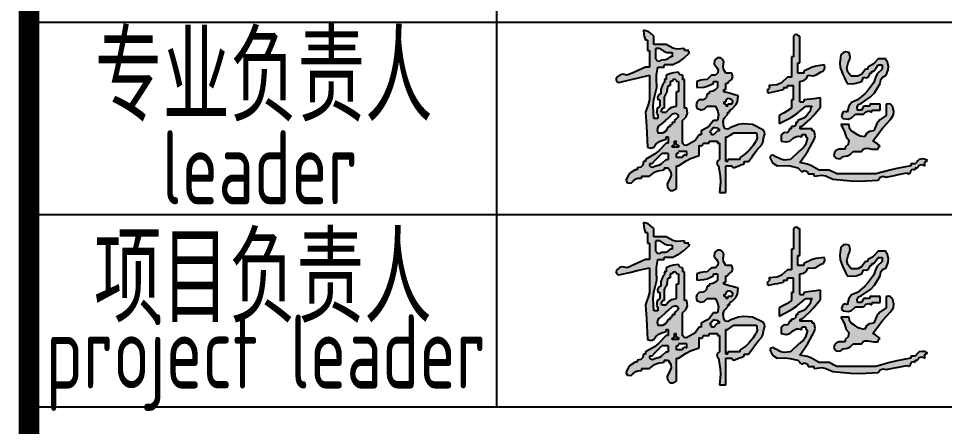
# Model space of a CAD drawing. Extents: x 4414382 to 4540065, y -615151 to -235742.
# Drawn here: x 4513027 to 4516154, y -609664 to -608285 of the extents above; entities that cross this region are included whole.
import ezdxf
from ezdxf.enums import TextEntityAlignment as Align

# ---------------------------------------------------------------- set-up
doc = ezdxf.new("R2010")
doc.units = 0
doc.header["$LTSCALE"] = 1000
doc.header["$MEASUREMENT"] = 0
doc.layers.get('0').update_dxf_attribs({"linetype": 'CONTINUOUS'})
doc.styles.add('AHD', font='sceie.shx', dxfattribs={"width": 0.7, "bigfont": 'sceic.shx'})

# ---------------------------------------------------------------- blocks, each defined once
blk = doc.blocks.new('韩超')
h = blk.add_hatch(color=256)
h.dxf.hatch_style = 1
h.paths.add_polyline_path([(0.787849, 0.514197), (0.777955, 0.527898), (0.77346, 0.562754), (0.78123, 0.586063), (0.805739, 0.61125), (0.805739, 0.625142), (0.819631, 0.625142), (0.818004, 0.635027), (0.823773, 0.643681), (0.833523, 0.64598), (0.860867, 0.674873), (0.870953, 0.696725), (0.875199, 0.736279), (0.836353, 0.74757), (0.816903, 0.753127), (0.777955, 0.764063), (0.777955, 0.777955), (0.791847, 0.777955), (0.791847, 0.819631), (0.801775, 0.820971), (0.80763, 0.824875), (0.812685, 0.833523), (0.832189, 0.847055), (0.839321, 0.866071), (0.833523, 0.889091), (0.791847, 0.889091), (0.776856, 0.916298), (0.7735, 0.934755), (0.777955, 0.965498), (0.770329, 0.984025), (0.756314, 0.993368), (0.736279, 0.993282), (0.716867, 0.977277), (0.713907, 0.950644), (0.729333, 0.930768), (0.740061, 0.911103), (0.737625, 0.891618), (0.722387, 0.875199), (0.694603, 0.875199), (0.683489, 0.864086), (0.677932, 0.858529), (0.666819, 0.847415), (0.638572, 0.845181), (0.624291, 0.842325), (0.597358, 0.833523), (0.597358, 0.791847), (0.643081, 0.794876), (0.666726, 0.800787), (0.708495, 0.819631), (0.708495, 0.833523), (0.736279, 0.833523), (0.736279, 0.791847), (0.718733, 0.774249), (0.705317, 0.767541), (0.680711, 0.764063), (0.680711, 0.750171), (0.666819, 0.750171), (0.658732, 0.72359), (0.639033, 0.708815), (0.61125, 0.708495), (0.596777, 0.690733), (0.592946, 0.675409), (0.597358, 0.652926), (0.623512, 0.642026), (0.64687, 0.646697), (0.666819, 0.666819), (0.722387, 0.666819), (0.738834, 0.631134), (0.742077, 0.608437), (0.736279, 0.569574), (0.708495, 0.569574), (0.682162, 0.535076), (0.663824, 0.519794), (0.625142, 0.500114), (0.625142, 0.47233), (0.61125, 0.47233), (0.589715, 0.441777), (0.574435, 0.428025), (0.54179, 0.409816), (0.527664, 0.400538), (0.510468, 0.403404), (0.500114, 0.416762), (0.500114, 0.569574), (0.524623, 0.594762), (0.532393, 0.618071), (0.527898, 0.652926), (0.514006, 0.652926), (0.514006, 0.847415), (0.500114, 0.847415), (0.500114, 0.875199), (0.486416, 0.877514), (0.478388, 0.883536), (0.47233, 0.896037), (0.438162, 0.892345), (0.420863, 0.888021), (0.388977, 0.875199), (0.388977, 0.847415), (0.375085, 0.847415), (0.379444, 0.836821), (0.376971, 0.826928), (0.368139, 0.819631), (0.356965, 0.793593), (0.353947, 0.778504), (0.354247, 0.750171), (0.337644, 0.741703), (0.330222, 0.726858), (0.333409, 0.708495), (0.347301, 0.708495), (0.347301, 0.666819), (0.332737, 0.655189), (0.327028, 0.643772), (0.326463, 0.625142), (0.32344, 0.619715), (0.327253, 0.612088), (0.333409, 0.61125), (0.333409, 0.583466), (0.305625, 0.583466), (0.302565, 0.667178), (0.306887, 0.710398), (0.326463, 0.791847), (0.3234, 0.8474), (0.32482, 0.875797), (0.333409, 0.930768), (0.375085, 0.930768), (0.375085, 0.94466), (0.430654, 0.94466), (0.482374, 0.970498), (0.50707, 0.987931), (0.548736, 1.028012), (0.542559, 1.028676), (0.538615, 1.036564), (0.54179, 1.041904), (0.514006, 1.041904), (0.514006, 1.055796), (0.462884, 1.052445), (0.433869, 1.058893), (0.388977, 1.08358), (0.305625, 1.08358), (0.305625, 1.139148), (0.281985, 1.161307), (0.266841, 1.170393), (0.236165, 1.180825), (0.238399, 1.152578), (0.241255, 1.138297), (0.250057, 1.111364), (0.263949, 1.111364), (0.263949, 1.041904), (0.277841, 1.041904), (0.277841, 0.930768), (0.250057, 0.930768), (0.200194, 0.90821), (0.175186, 0.897095), (0.125028, 0.875199), (0.097454, 0.881715), (0.078516, 0.877928), (0.055568, 0.861307), (0.050109, 0.847376), (0.0559, 0.8329), (0.06946, 0.826577), (0.152955, 0.845407), (0.194635, 0.855133), (0.277841, 0.875199), (0.277841, 0.708495), (0.266727, 0.675154), (0.261171, 0.658483), (0.250057, 0.625142), (0.255939, 0.530696), (0.258718, 0.483462), (0.263949, 0.388977), (0.286969, 0.38318), (0.305985, 0.390311), (0.319517, 0.409816), (0.344599, 0.428141), (0.359268, 0.435475), (0.388977, 0.444546), (0.388977, 0.458438), (0.40287, 0.458438), (0.40287, 0.416762), (0.388977, 0.416762), (0.340729, 0.364454), (0.31168, 0.341215), (0.250057, 0.305625), (0.250057, 0.291733), (0.236165, 0.291733), (0.231424, 0.268639), (0.217583, 0.254798), (0.194489, 0.250057), (0.194489, 0.236165), (0.180597, 0.236165), (0.148793, 0.216524), (0.134276, 0.200394), (0.118082, 0.166705), (0.127514, 0.14947), (0.152825, 0.145854), (0.166705, 0.159759), (0.185336, 0.17447), (0.198563, 0.17943), (0.222273, 0.180597), (0.222273, 0.194489), (0.277841, 0.194489), (0.311245, 0.220472), (0.333233, 0.229896), (0.375085, 0.236165), (0.375085, 0.250057), (0.40287, 0.250057), (0.420685, 0.221738), (0.422698, 0.197582), (0.409816, 0.166705), (0.396068, 0.142401), (0.398473, 0.118345), (0.416762, 0.097244), (0.43433, 0.097627), (0.444154, 0.100901), (0.458438, 0.111136), (0.458438, 0.263949), (0.47233, 0.263949), (0.524193, 0.298154), (0.552768, 0.312442), (0.61125, 0.333409), (0.61125, 0.40287), (0.621931, 0.39652), (0.637706, 0.404407), (0.639034, 0.416762), (0.680711, 0.416762), (0.680711, 0.430654), (0.736279, 0.430654), (0.736279, 0.416762), (0.750171, 0.416762), (0.750171, 0.305625), (0.735269, 0.297653), (0.731714, 0.276323), (0.743225, 0.263949), (0.754517, 0.192544), (0.755945, 0.155413), (0.750171, 0.083352), (0.791847, 0.083352), (0.791847, 0.263949), (0.833523, 0.263949), (0.837499, 0.253205), (0.852744, 0.249394), (0.861307, 0.257003), (0.883535, 0.265338), (0.894648, 0.269506), (0.916876, 0.277841), (0.916876, 0.291733), (0.94466, 0.291733), (0.969894, 0.324902), (0.982398, 0.341574), (1.007174, 0.375085), (1.032146, 0.402761), (1.041693, 0.421855), (1.04885, 0.458438), (1.055218, 0.477023), (1.053221, 0.491001), (1.041904, 0.50706), (0.972444, 0.54179), (0.910919, 0.546316), (0.877697, 0.541786), (0.819631, 0.520952), (0.805828, 0.5112)])
h.paths.add_polyline_path([(0.791847, 0.458438), (0.805739, 0.458438), (0.82241, 0.469551), (0.847415, 0.486222), (1.000228, 0.486222), (1.003038, 0.45197), (0.997988, 0.431769), (0.97939, 0.40287), (0.948039, 0.36501), (0.929334, 0.347744), (0.889091, 0.319517), (0.889091, 0.305625), (0.805739, 0.305625), (0.805739, 0.291733), (0.791847, 0.291733)], flags=16)
h.paths.add_polyline_path([(0.750171, 0.500114), (0.736279, 0.500114), (0.725165, 0.489), (0.719608, 0.483443), (0.708495, 0.47233), (0.694603, 0.47233), (0.694603, 0.486222), (0.688447, 0.48706), (0.684633, 0.494686), (0.687657, 0.500114), (0.701182, 0.516386), (0.715167, 0.52238), (0.736279, 0.520952), (0.736943, 0.514775), (0.744831, 0.510831), (0.750171, 0.514006)], flags=16)
h.paths.add_polyline_path([(0.791847, 0.666819), (0.793521, 0.674497), (0.785633, 0.682384), (0.777955, 0.680711), (0.777955, 0.694603), (0.791847, 0.694603), (0.792194, 0.70849), (0.806202, 0.718996), (0.819631, 0.715441), (0.833192, 0.709118), (0.838982, 0.694641), (0.833523, 0.680711), (0.805739, 0.680711), (0.805739, 0.666819)], flags=16)
h.paths.add_polyline_path([(0.527898, 0.361193), (0.527898, 0.333409), (0.517217, 0.339759), (0.501443, 0.331871), (0.500114, 0.319517), (0.458438, 0.319517), (0.458438, 0.347301), (0.466116, 0.345628), (0.474003, 0.353515), (0.47233, 0.361193)], flags=16)
h.paths.add_polyline_path([(0.47233, 0.40287), (0.47233, 0.388977), (0.430654, 0.388977), (0.42898, 0.396656), (0.436867, 0.404543), (0.444546, 0.40287), (0.444546, 0.430654), (0.458438, 0.430654), (0.452088, 0.419973), (0.459976, 0.404198)], flags=16)
h.paths.add_polyline_path([(0.47233, 0.604304), (0.464836, 0.588169), (0.458643, 0.580427), (0.444546, 0.569574), (0.444546, 0.555682), (0.430654, 0.555682), (0.432327, 0.548004), (0.42444, 0.540117), (0.416762, 0.54179), (0.416762, 0.527898), (0.40287, 0.527898), (0.39467, 0.507807), (0.386422, 0.49791), (0.368139, 0.486222), (0.333409, 0.486222), (0.327612, 0.509242), (0.334743, 0.528258), (0.354247, 0.54179), (0.384775, 0.569612), (0.400056, 0.583504), (0.430654, 0.61125), (0.446814, 0.616197), (0.458647, 0.614224)], flags=16)
h.paths.add_polyline_path([(0.458438, 0.666819), (0.426908, 0.659351), (0.410404, 0.649448), (0.388977, 0.625142), (0.361193, 0.625142), (0.354844, 0.635823), (0.362731, 0.651598), (0.375085, 0.652926), (0.375085, 0.722387), (0.390598, 0.753922), (0.396359, 0.771203), (0.40287, 0.805739), (0.416762, 0.805739), (0.416762, 0.833523), (0.430654, 0.833523), (0.434629, 0.844267), (0.449874, 0.848078), (0.458438, 0.840469), (0.459102, 0.834292), (0.466989, 0.830348), (0.47233, 0.833523), (0.47233, 0.764063), (0.458438, 0.764063)], flags=16)
h.paths.add_polyline_path([(0.40287, 0.347301), (0.40287, 0.305625), (0.388977, 0.305625), (0.360889, 0.27915), (0.342496, 0.268422), (0.305625, 0.257003), (0.294367, 0.254885), (0.286778, 0.256782), (0.277841, 0.263949), (0.277841, 0.277841), (0.291733, 0.277841), (0.319459, 0.305683), (0.333352, 0.319575), (0.361193, 0.347301)], flags=16)
h.paths.add_polyline_path([(0.430654, 1.000228), (0.416762, 1.000228), (0.39813, 0.985517), (0.384903, 0.980557), (0.361193, 0.97939), (0.347067, 0.970112), (0.329871, 0.972978), (0.319517, 0.986336), (0.319517, 1.055796), (0.347301, 1.055796), (0.376072, 1.035613), (0.395527, 1.029128), (0.430654, 1.028012)], flags=16)
h = blk.add_hatch(color=256)
h.dxf.hatch_style = 1
h.paths.add_polyline_path([(1.542018, 0.208381), (1.519791, 0.219494), (1.508677, 0.225051), (1.48645, 0.236165), (1.416989, 0.236165), (1.371255, 0.264232), (1.344642, 0.274582), (1.291961, 0.284787), (1.328443, 0.335457), (1.345237, 0.362046), (1.375313, 0.416762), (1.391241, 0.446575), (1.394603, 0.466747), (1.389205, 0.500114), (1.375313, 0.500114), (1.375313, 0.514006), (1.291961, 0.514006), (1.291961, 0.527898), (1.305853, 0.527898), (1.359796, 0.576664), (1.385101, 0.603375), (1.430881, 0.659873), (1.430881, 0.722387), (1.386427, 0.71683), (1.3642, 0.714052), (1.319745, 0.708495), (1.319745, 0.694603), (1.291961, 0.694603), (1.291961, 0.833523), (1.31926, 0.838693), (1.334923, 0.85044), (1.347529, 0.875199), (1.381781, 0.872389), (1.401982, 0.877439), (1.430881, 0.896037), (1.450883, 0.906123), (1.460131, 0.922307), (1.458666, 0.94466), (1.401114, 0.937345), (1.371819, 0.928557), (1.319745, 0.902983), (1.319745, 0.889091), (1.278069, 0.889091), (1.278069, 0.958552), (1.291961, 0.958552), (1.291961, 1.139148), (1.285806, 1.138304), (1.281086, 1.140664), (1.278069, 1.146094), (1.267308, 1.150023), (1.257931, 1.147679), (1.250285, 1.139148), (1.250285, 1.000228), (1.236393, 1.000228), (1.236393, 0.861307), (1.208609, 0.861307), (1.168183, 0.824416), (1.138053, 0.811024), (1.08358, 0.805739), (1.087939, 0.795145), (1.085465, 0.785252), (1.076634, 0.777955), (1.071121, 0.771113), (1.075065, 0.759282), (1.08358, 0.757117), (1.122533, 0.76519), (1.141984, 0.769358), (1.180825, 0.777955), (1.180825, 0.791847), (1.208609, 0.791847), (1.208609, 0.805739), (1.250285, 0.805739), (1.250285, 0.708495), (1.236393, 0.708495), (1.236393, 0.652926), (1.203973, 0.631977), (1.187234, 0.622213), (1.15304, 0.604304), (1.15304, 0.548736), (1.229739, 0.588318), (1.266619, 0.612432), (1.333637, 0.666819), (1.375313, 0.666819), (1.366995, 0.654381), (1.363975, 0.646831), (1.361421, 0.632088), (1.335054, 0.599814), (1.316435, 0.58585), (1.278069, 0.569574), (1.278069, 0.555682), (1.264177, 0.555682), (1.26415, 0.539965), (1.25211, 0.527924), (1.236393, 0.527898), (1.236393, 0.514006), (1.222501, 0.514006), (1.219217, 0.502022), (1.216226, 0.496039), (1.208609, 0.486222), (1.191149, 0.488205), (1.17971, 0.484393), (1.166932, 0.47233), (1.166932, 0.430654), (1.200708, 0.424307), (1.223469, 0.429997), (1.250285, 0.451492), (1.27048, 0.461183), (1.283894, 0.46286), (1.305853, 0.458438), (1.305853, 0.47233), (1.333637, 0.47233), (1.333637, 0.458438), (1.339793, 0.4576), (1.343606, 0.449973), (1.340583, 0.444546), (1.32937, 0.406076), (1.316213, 0.38634), (1.285015, 0.361193), (1.229447, 0.305625), (1.187056, 0.302553), (1.163204, 0.307323), (1.125256, 0.326463), (1.114566, 0.33576), (1.096818, 0.332211), (1.090526, 0.319517), (1.102438, 0.292491), (1.113943, 0.279343), (1.139148, 0.263949), (1.194983, 0.265062), (1.223561, 0.262204), (1.278069, 0.250057), (1.289183, 0.238943), (1.294739, 0.233386), (1.305853, 0.222273), (1.320568, 0.231877), (1.341519, 0.224893), (1.347529, 0.208381), (1.389205, 0.208381), (1.389205, 0.194489), (1.439628, 0.1998), (1.468259, 0.195028), (1.514234, 0.173651), (1.635959, 0.161998), (1.69773, 0.160594), (1.819859, 0.166705), (1.833779, 0.185933), (1.852296, 0.192877), (1.875427, 0.187543), (1.930995, 0.198656), (1.958779, 0.204213), (2.014348, 0.215327), (2.025534, 0.209917), (2.039748, 0.217024), (2.042132, 0.229219), (2.049428, 0.23805), (2.059322, 0.240524), (2.069916, 0.236165), (2.069916, 0.250057), (2.083808, 0.250057), (2.098401, 0.26772), (2.118188, 0.272666), (2.139376, 0.263949), (2.133917, 0.27788), (2.139708, 0.292356), (2.153268, 0.298679), (2.133073, 0.308371), (2.119659, 0.310047), (2.0977, 0.305625), (2.086586, 0.294512), (2.08103, 0.288955), (2.069916, 0.277841), (2.042132, 0.277841), (2.042132, 0.263949), (1.946785, 0.245868), (1.899372, 0.234712), (1.805967, 0.208381)])
h = blk.add_hatch(color=256)
h.dxf.hatch_style = 1
h.paths.add_polyline_path([(1.611478, 0.625142), (1.597547, 0.630601), (1.583071, 0.624811), (1.576748, 0.61125), (1.572819, 0.60049), (1.575163, 0.591112), (1.583694, 0.583466), (1.61855, 0.578971), (1.641859, 0.586741), (1.667046, 0.61125), (1.680938, 0.61125), (1.722615, 0.61125), (1.737208, 0.628913), (1.756995, 0.63386), (1.778183, 0.625142), (1.778183, 0.639034), (1.833751, 0.639034), (1.833751, 0.655705), (1.833751, 0.66404), (1.833751, 0.680711), (1.805967, 0.680711), (1.792075, 0.680711), (1.764291, 0.680711), (1.764291, 0.666819), (1.722615, 0.666819), (1.717058, 0.655705), (1.714279, 0.650148), (1.708723, 0.639034), (1.69483, 0.639034), (1.680938, 0.639034), (1.678868, 0.661339), (1.688455, 0.678116), (1.708723, 0.687657), (1.768692, 0.728785), (1.795922, 0.757527), (1.833751, 0.819631), (1.839429, 0.846829), (1.850907, 0.862133), (1.875427, 0.875199), (1.888443, 0.91196), (1.890032, 0.934206), (1.882373, 0.972444), (1.876196, 0.973108), (1.872252, 0.980995), (1.875427, 0.986336), (1.861535, 0.986336), (1.819859, 0.986336), (1.796859, 0.959188), (1.781933, 0.947248), (1.750399, 0.930768), (1.750399, 0.916876), (1.736507, 0.916876), (1.71031, 0.882162), (1.682751, 0.868382), (1.639262, 0.868253), (1.61591, 0.897042), (1.610049, 0.922442), (1.618424, 0.958552), (1.629264, 0.984285), (1.6309, 1.000642), (1.62537, 1.028012), (1.602888, 1.032424), (1.587563, 1.028593), (1.569802, 1.01412), (1.562035, 0.958817), (1.56513, 0.927869), (1.583694, 0.875199), (1.595758, 0.853473), (1.601336, 0.842318), (1.611478, 0.819631), (1.650742, 0.818134), (1.671448, 0.821092), (1.708723, 0.833523), (1.714279, 0.844637), (1.717058, 0.850194), (1.722615, 0.861307), (1.740978, 0.85812), (1.755823, 0.865542), (1.764291, 0.882145), (1.764955, 0.888322), (1.772842, 0.892266), (1.778183, 0.889091), (1.778183, 0.902983), (1.792075, 0.902983), (1.803189, 0.919654), (1.808745, 0.927989), (1.819859, 0.94466), (1.847643, 0.94466), (1.847643, 0.916876), (1.817381, 0.887163), (1.804962, 0.866982), (1.792075, 0.826577), (1.753545, 0.774398), (1.730689, 0.750113), (1.680938, 0.708495), (1.641359, 0.690689), (1.621854, 0.667284)])
h = blk.add_hatch(color=256)
h.dxf.hatch_style = 1
h.paths.add_polyline_path([(1.831635, 0.573795), (1.812227, 0.549535), (1.792075, 0.500114), (1.762292, 0.496094), (1.744726, 0.484384), (1.729561, 0.458438), (1.700075, 0.463546), (1.684975, 0.469586), (1.6601, 0.486222), (1.637668, 0.49978), (1.627728, 0.515685), (1.62537, 0.54179), (1.603143, 0.54179), (1.592029, 0.54179), (1.569802, 0.54179), (1.586675, 0.509854), (1.593737, 0.492906), (1.604532, 0.458438), (1.621804, 0.436498), (1.61886, 0.407063), (1.597586, 0.388977), (1.597586, 0.375085), (1.55591, 0.375085), (1.536306, 0.36578), (1.526798, 0.35437), (1.52118, 0.333409), (1.537185, 0.313997), (1.563818, 0.311038), (1.583694, 0.326463), (1.614401, 0.331156), (1.630976, 0.339443), (1.653154, 0.361193), (1.667046, 0.361193), (1.708723, 0.361193), (1.720352, 0.375758), (1.731769, 0.381467), (1.750399, 0.382031), (1.77782, 0.376762), (1.791938, 0.37535), (1.819859, 0.375085), (1.821199, 0.385013), (1.825102, 0.390868), (1.833751, 0.395924), (1.815429, 0.411271), (1.805589, 0.418299), (1.785129, 0.430654), (1.829593, 0.491137), (1.853312, 0.520437), (1.903211, 0.57652), (1.923495, 0.606919), (1.927312, 0.631729), (1.917103, 0.666819), (1.904326, 0.678881), (1.892887, 0.682694), (1.875427, 0.680711), (1.875427, 0.650148), (1.875427, 0.634867), (1.875427, 0.604304)])
for p, q in [((0.266841, 1.170393), (0.236165, 1.180825)), ((0.236165, 1.180825), (0.238399, 1.152578)), ((0.238399, 1.152578), (0.241255, 1.138297)), ((0.241255, 1.138297), (0.250057, 1.111364)), ((0.281985, 1.161307), (0.266841, 1.170393)), ((0.305625, 1.139148), (0.281985, 1.161307)), ((0.305625, 1.08358), (0.305625, 1.139148)), ((1.257931, 1.147679), (1.250285, 1.139148)), ((1.250285, 1.139148), (1.250285, 1.000228)), ((1.267308, 1.150023), (1.257931, 1.147679)), ((1.278069, 1.146094), (1.267308, 1.150023)), ((1.281086, 1.140664), (1.278069, 1.146094)), ((1.285806, 1.138304), (1.281086, 1.140664)), ((1.291961, 1.139148), (1.285806, 1.138304)), ((1.291961, 0.958552), (1.291961, 1.139148)), ((0.263949, 1.111364), (0.250057, 1.111364)), ((0.263949, 1.111364), (0.263949, 1.041904)), ((0.388977, 1.08358), (0.305625, 1.08358)), ((0.433869, 1.058893), (0.388977, 1.08358)), ((0.263949, 1.041904), (0.277841, 1.041904)), ((0.277841, 1.041904), (0.277841, 0.930768)), ((0.319517, 0.986336), (0.319517, 1.055796)), ((0.347301, 1.055796), (0.319517, 1.055796)), ((0.347301, 1.055796), (0.376072, 1.035613)), ((0.376072, 1.035613), (0.395527, 1.029128)), ((0.395527, 1.029128), (0.430654, 1.028012)), ((0.430654, 1.028012), (0.430654, 1.000228)), ((0.462884, 1.052445), (0.433869, 1.058893)), ((0.514006, 1.055796), (0.462884, 1.052445)), ((0.50707, 0.987931), (0.548736, 1.028012)), ((0.514006, 1.041904), (0.514006, 1.055796)), ((0.54179, 1.041904), (0.514006, 1.041904)), ((0.538615, 1.036564), (0.54179, 1.041904)), ((0.542559, 1.028676), (0.538615, 1.036564)), ((0.548736, 1.028012), (0.542559, 1.028676)), ((1.569802, 1.01412), (1.562035, 0.958817)), ((1.587563, 1.028593), (1.569802, 1.01412)), ((1.602888, 1.032424), (1.587563, 1.028593)), ((1.62537, 1.028012), (1.602888, 1.032424)), ((1.6309, 1.000642), (1.62537, 1.028012)), ((1.629264, 0.984285), (1.6309, 1.000642)), ((0.319517, 0.986336), (0.329871, 0.972978)), ((0.329871, 0.972978), (0.347067, 0.970112)), ((0.347067, 0.970112), (0.361193, 0.97939)), ((0.361193, 0.97939), (0.384903, 0.980557)), ((0.375085, 0.930768), (0.375085, 0.94466)), ((0.430654, 0.94466), (0.375085, 0.94466)), ((0.384903, 0.980557), (0.39813, 0.985517)), ((0.416762, 1.000228), (0.39813, 0.985517)), ((0.430654, 1.000228), (0.416762, 1.000228)), ((0.430654, 0.94466), (0.482374, 0.970498)), ((0.482374, 0.970498), (0.50707, 0.987931)), ((0.716867, 0.977277), (0.713907, 0.950644)), ((0.713907, 0.950644), (0.729333, 0.930768)), ((0.736279, 0.993282), (0.716867, 0.977277)), ((0.756314, 0.993368), (0.736279, 0.993282)), ((0.770329, 0.984025), (0.756314, 0.993368)), ((0.777955, 0.965498), (0.770329, 0.984025)), ((0.7735, 0.934755), (0.777955, 0.965498)), ((1.236393, 1.000228), (1.236393, 0.861307)), ((1.250285, 1.000228), (1.236393, 1.000228)), ((1.278069, 0.958552), (1.291961, 0.958552)), ((1.278069, 0.889091), (1.278069, 0.958552)), ((1.458666, 0.94466), (1.401114, 0.937345)), ((1.460131, 0.922307), (1.458666, 0.94466)), ((1.562035, 0.958817), (1.56513, 0.927869)), ((1.610049, 0.922442), (1.618424, 0.958552)), ((1.618424, 0.958552), (1.629264, 0.984285)), ((1.781933, 0.947248), (1.750399, 0.930768)), ((1.796859, 0.959188), (1.781933, 0.947248)), ((1.819859, 0.986336), (1.796859, 0.959188)), ((1.808745, 0.927989), (1.819859, 0.94466)), ((1.861535, 0.986336), (1.819859, 0.986336)), ((1.819859, 0.94466), (1.847643, 0.94466)), ((1.847643, 0.94466), (1.847643, 0.916876)), ((1.875427, 0.986336), (1.861535, 0.986336)), ((1.872252, 0.980995), (1.875427, 0.986336)), ((1.876196, 0.973108), (1.872252, 0.980995)), ((1.882373, 0.972444), (1.876196, 0.973108)), ((1.890032, 0.934206), (1.882373, 0.972444)), ((0.078516, 0.877928), (0.055568, 0.861307)), ((0.097454, 0.881715), (0.078516, 0.877928)), ((0.125028, 0.875199), (0.097454, 0.881715)), ((0.175186, 0.897095), (0.125028, 0.875199)), ((0.200194, 0.90821), (0.175186, 0.897095)), ((0.250057, 0.930768), (0.200194, 0.90821)), ((0.277841, 0.930768), (0.250057, 0.930768)), ((0.3234, 0.8474), (0.32482, 0.875797)), ((0.32482, 0.875797), (0.333409, 0.930768)), ((0.333409, 0.930768), (0.375085, 0.930768)), ((0.420863, 0.888021), (0.388977, 0.875199)), ((0.438162, 0.892345), (0.420863, 0.888021)), ((0.47233, 0.896037), (0.438162, 0.892345)), ((0.478388, 0.883536), (0.47233, 0.896037)), ((0.486416, 0.877514), (0.478388, 0.883536)), ((0.500114, 0.875199), (0.486416, 0.877514)), ((0.737625, 0.891618), (0.722387, 0.875199)), ((0.729333, 0.930768), (0.740061, 0.911103)), ((0.740061, 0.911103), (0.737625, 0.891618)), ((0.776856, 0.916298), (0.7735, 0.934755)), ((0.791847, 0.889091), (0.776856, 0.916298)), ((0.833523, 0.889091), (0.791847, 0.889091)), ((0.839321, 0.866071), (0.833523, 0.889091)), ((1.319745, 0.889091), (1.278069, 0.889091)), ((1.371819, 0.928557), (1.319745, 0.902983)), ((1.319745, 0.902983), (1.319745, 0.889091)), ((1.401114, 0.937345), (1.371819, 0.928557)), ((1.381781, 0.872389), (1.401982, 0.877439)), ((1.401982, 0.877439), (1.430881, 0.896037)), ((1.430881, 0.896037), (1.450883, 0.906123)), ((1.450883, 0.906123), (1.460131, 0.922307)), ((1.56513, 0.927869), (1.583694, 0.875199)), ((1.61591, 0.897042), (1.610049, 0.922442)), ((1.639262, 0.868253), (1.61591, 0.897042)), ((1.71031, 0.882162), (1.682751, 0.868382)), ((1.736507, 0.916876), (1.71031, 0.882162)), ((1.750399, 0.916876), (1.736507, 0.916876)), ((1.750399, 0.930768), (1.750399, 0.916876)), ((1.755823, 0.865542), (1.764291, 0.882145)), ((1.764291, 0.882145), (1.764955, 0.888322)), ((1.764955, 0.888322), (1.772842, 0.892266)), ((1.772842, 0.892266), (1.778183, 0.889091)), ((1.778183, 0.902983), (1.792075, 0.902983)), ((1.778183, 0.889091), (1.778183, 0.902983)), ((1.792075, 0.902983), (1.803189, 0.919654)), ((1.803189, 0.919654), (1.808745, 0.927989)), ((1.817381, 0.887163), (1.804962, 0.866982)), ((1.847643, 0.916876), (1.817381, 0.887163)), ((1.875427, 0.875199), (1.888443, 0.91196)), ((1.888443, 0.91196), (1.890032, 0.934206)), ((0.055568, 0.861307), (0.050109, 0.847376)), ((0.050109, 0.847376), (0.0559, 0.8329)), ((0.0559, 0.8329), (0.06946, 0.826577)), ((0.06946, 0.826577), (0.152955, 0.845407)), ((0.152955, 0.845407), (0.194635, 0.855133)), ((0.194635, 0.855133), (0.277841, 0.875199)), ((0.277841, 0.875199), (0.277841, 0.708495)), ((0.326463, 0.791847), (0.3234, 0.8474)), ((0.368139, 0.819631), (0.356965, 0.793593)), ((0.376971, 0.826928), (0.368139, 0.819631)), ((0.388977, 0.847415), (0.375085, 0.847415)), ((0.375085, 0.847415), (0.379444, 0.836821)), ((0.379444, 0.836821), (0.376971, 0.826928)), ((0.388977, 0.875199), (0.388977, 0.847415)), ((0.416762, 0.833523), (0.416762, 0.805739)), ((0.430654, 0.833523), (0.416762, 0.833523)), ((0.434629, 0.844267), (0.430654, 0.833523)), ((0.449874, 0.848078), (0.434629, 0.844267)), ((0.458438, 0.840469), (0.449874, 0.848078)), ((0.458438, 0.840469), (0.459102, 0.834292)), ((0.466989, 0.830348), (0.459102, 0.834292)), ((0.47233, 0.833523), (0.466989, 0.830348)), ((0.47233, 0.833523), (0.47233, 0.764063)), ((0.500114, 0.875199), (0.500114, 0.847415)), ((0.514006, 0.847415), (0.500114, 0.847415)), ((0.514006, 0.652926), (0.514006, 0.847415)), ((0.624291, 0.842325), (0.597358, 0.833523)), ((0.597358, 0.833523), (0.597358, 0.791847)), ((0.638572, 0.845181), (0.624291, 0.842325)), ((0.666819, 0.847415), (0.638572, 0.845181)), ((0.666726, 0.800787), (0.708495, 0.819631)), ((0.677932, 0.858529), (0.666819, 0.847415)), ((0.683489, 0.864086), (0.677932, 0.858529)), ((0.694603, 0.875199), (0.683489, 0.864086)), ((0.722387, 0.875199), (0.694603, 0.875199)), ((0.708495, 0.833523), (0.736279, 0.833523)), ((0.708495, 0.819631), (0.708495, 0.833523)), ((0.736279, 0.833523), (0.736279, 0.791847)), ((0.791847, 0.819631), (0.801775, 0.820971)), ((0.791847, 0.777955), (0.791847, 0.819631)), ((0.801775, 0.820971), (0.80763, 0.824875)), ((0.80763, 0.824875), (0.812685, 0.833523)), ((0.812685, 0.833523), (0.832189, 0.847055)), ((0.832189, 0.847055), (0.839321, 0.866071)), ((1.168183, 0.824416), (1.138053, 0.811024)), ((1.208609, 0.861307), (1.168183, 0.824416)), ((1.236393, 0.861307), (1.208609, 0.861307)), ((1.291961, 0.833523), (1.31926, 0.838693)), ((1.291961, 0.694603), (1.291961, 0.833523)), ((1.31926, 0.838693), (1.334923, 0.85044)), ((1.334923, 0.85044), (1.347529, 0.875199)), ((1.347529, 0.875199), (1.381781, 0.872389)), ((1.583694, 0.875199), (1.595758, 0.853473)), ((1.595758, 0.853473), (1.601336, 0.842318)), ((1.601336, 0.842318), (1.611478, 0.819631)), ((1.611478, 0.819631), (1.650742, 0.818134)), ((1.682751, 0.868382), (1.639262, 0.868253)), ((1.650742, 0.818134), (1.671448, 0.821092)), ((1.671448, 0.821092), (1.708723, 0.833523)), ((1.708723, 0.833523), (1.714279, 0.844637)), ((1.714279, 0.844637), (1.717058, 0.850194)), ((1.717058, 0.850194), (1.722615, 0.861307)), ((1.722615, 0.861307), (1.740978, 0.85812)), ((1.740978, 0.85812), (1.755823, 0.865542)), ((1.792075, 0.826577), (1.753545, 0.774398)), ((1.804962, 0.866982), (1.792075, 0.826577)), ((1.795922, 0.757527), (1.833751, 0.819631)), ((1.833751, 0.819631), (1.839429, 0.846829)), ((1.839429, 0.846829), (1.850907, 0.862133)), ((1.850907, 0.862133), (1.875427, 0.875199)), ((0.306887, 0.710398), (0.326463, 0.791847)), ((0.356965, 0.793593), (0.353947, 0.778504)), ((0.353947, 0.778504), (0.354247, 0.750171)), ((0.375085, 0.722387), (0.390598, 0.753922)), ((0.396359, 0.771203), (0.390598, 0.753922)), ((0.396359, 0.771203), (0.40287, 0.805739)), ((0.40287, 0.805739), (0.416762, 0.805739)), ((0.47233, 0.764063), (0.458438, 0.764063)), ((0.458438, 0.666819), (0.458438, 0.764063)), ((0.597358, 0.791847), (0.643081, 0.794876)), ((0.643081, 0.794876), (0.666726, 0.800787)), ((0.705317, 0.767541), (0.680711, 0.764063)), ((0.680711, 0.764063), (0.680711, 0.750171)), ((0.718733, 0.774249), (0.705317, 0.767541)), ((0.736279, 0.791847), (0.718733, 0.774249)), ((0.777955, 0.777955), (0.791847, 0.777955)), ((0.777955, 0.764063), (0.777955, 0.777955)), ((0.816903, 0.753127), (0.777955, 0.764063)), ((0.836353, 0.74757), (0.816903, 0.753127)), ((1.076634, 0.777955), (1.071121, 0.771113)), ((1.071121, 0.771113), (1.075065, 0.759282)), ((1.075065, 0.759282), (1.08358, 0.757117)), ((1.085465, 0.785252), (1.076634, 0.777955)), ((1.138053, 0.811024), (1.08358, 0.805739)), ((1.08358, 0.805739), (1.087939, 0.795145)), ((1.08358, 0.757117), (1.122533, 0.76519)), ((1.087939, 0.795145), (1.085465, 0.785252)), ((1.122533, 0.76519), (1.141984, 0.769358)), ((1.141984, 0.769358), (1.180825, 0.777955)), ((1.180825, 0.791847), (1.208609, 0.791847)), ((1.180825, 0.791847), (1.180825, 0.777955)), ((1.208609, 0.791847), (1.208609, 0.805739)), ((1.208609, 0.805739), (1.250285, 0.805739)), ((1.250285, 0.708495), (1.250285, 0.805739)), ((1.753545, 0.774398), (1.730689, 0.750113)), ((1.768692, 0.728785), (1.795922, 0.757527)), ((0.277841, 0.708495), (0.266727, 0.675154)), ((0.302565, 0.667178), (0.306887, 0.710398)), ((0.337644, 0.741703), (0.330222, 0.726858)), ((0.330222, 0.726858), (0.333409, 0.708495)), ((0.347301, 0.708495), (0.333409, 0.708495)), ((0.354247, 0.750171), (0.337644, 0.741703)), ((0.347301, 0.708495), (0.347301, 0.666819)), ((0.375085, 0.722387), (0.375085, 0.652926)), ((0.596777, 0.690733), (0.592946, 0.675409)), ((0.61125, 0.708495), (0.596777, 0.690733)), ((0.639033, 0.708815), (0.61125, 0.708495)), ((0.658732, 0.72359), (0.639033, 0.708815)), ((0.666819, 0.750171), (0.658732, 0.72359)), ((0.680711, 0.750171), (0.666819, 0.750171)), ((0.777955, 0.694603), (0.777955, 0.680711)), ((0.777955, 0.694603), (0.791847, 0.694603)), ((0.792194, 0.70849), (0.791847, 0.694603)), ((0.806202, 0.718996), (0.792194, 0.70849)), ((0.819631, 0.715441), (0.806202, 0.718996)), ((0.833192, 0.709118), (0.819631, 0.715441)), ((0.833192, 0.709118), (0.838982, 0.694641)), ((0.833523, 0.680711), (0.838982, 0.694641)), ((0.875199, 0.736279), (0.836353, 0.74757)), ((0.860867, 0.674873), (0.870953, 0.696725)), ((0.870953, 0.696725), (0.875199, 0.736279)), ((1.236393, 0.708495), (1.236393, 0.652926)), ((1.250285, 0.708495), (1.236393, 0.708495)), ((1.291961, 0.694603), (1.319745, 0.694603)), ((1.3642, 0.714052), (1.319745, 0.708495)), ((1.319745, 0.708495), (1.319745, 0.694603)), ((1.386427, 0.71683), (1.3642, 0.714052)), ((1.430881, 0.722387), (1.386427, 0.71683)), ((1.430881, 0.659873), (1.430881, 0.722387)), ((1.641359, 0.690689), (1.621854, 0.667284)), ((1.680938, 0.708495), (1.641359, 0.690689)), ((1.730689, 0.750113), (1.680938, 0.708495)), ((1.708723, 0.687657), (1.768692, 0.728785)), ((0.261171, 0.658483), (0.250057, 0.625142)), ((0.266727, 0.675154), (0.261171, 0.658483)), ((0.305625, 0.583466), (0.302565, 0.667178)), ((0.327028, 0.643772), (0.326463, 0.625142)), ((0.332737, 0.655189), (0.327028, 0.643772)), ((0.347301, 0.666819), (0.332737, 0.655189)), ((0.362731, 0.651598), (0.354844, 0.635823)), ((0.361193, 0.625142), (0.354844, 0.635823)), ((0.375085, 0.652926), (0.362731, 0.651598)), ((0.410404, 0.649448), (0.388977, 0.625142)), ((0.410404, 0.649448), (0.426908, 0.659351)), ((0.426908, 0.659351), (0.458438, 0.666819)), ((0.527898, 0.652926), (0.514006, 0.652926)), ((0.532393, 0.618071), (0.527898, 0.652926)), ((0.592946, 0.675409), (0.597358, 0.652926)), ((0.597358, 0.652926), (0.623512, 0.642026)), ((0.623512, 0.642026), (0.64687, 0.646697)), ((0.64687, 0.646697), (0.666819, 0.666819)), ((0.666819, 0.666819), (0.722387, 0.666819)), ((0.722387, 0.666819), (0.738834, 0.631134)), ((0.738834, 0.631134), (0.742077, 0.608437)), ((0.785633, 0.682384), (0.777955, 0.680711)), ((0.785633, 0.682384), (0.793521, 0.674497)), ((0.793521, 0.674497), (0.791847, 0.666819)), ((0.805739, 0.666819), (0.791847, 0.666819)), ((0.833523, 0.680711), (0.805739, 0.680711)), ((0.805739, 0.666819), (0.805739, 0.680711)), ((0.818004, 0.635027), (0.823773, 0.643681)), ((0.819631, 0.625142), (0.818004, 0.635027)), ((0.823773, 0.643681), (0.833523, 0.64598)), ((0.833523, 0.64598), (0.860867, 0.674873)), ((1.203973, 0.631977), (1.187234, 0.622213)), ((1.236393, 0.652926), (1.203973, 0.631977)), ((1.266619, 0.612432), (1.333637, 0.666819)), ((1.333637, 0.666819), (1.375313, 0.666819)), ((1.361421, 0.632088), (1.335054, 0.599814)), ((1.363975, 0.646831), (1.361421, 0.632088)), ((1.366995, 0.654381), (1.363975, 0.646831)), ((1.375313, 0.666819), (1.366995, 0.654381)), ((1.385101, 0.603375), (1.430881, 0.659873)), ((1.597547, 0.630601), (1.583071, 0.624811)), ((1.611478, 0.625142), (1.597547, 0.630601)), ((1.621854, 0.667284), (1.611478, 0.625142)), ((1.678868, 0.661339), (1.688455, 0.678116)), ((1.680938, 0.639034), (1.678868, 0.661339)), ((1.69483, 0.639034), (1.680938, 0.639034)), ((1.688455, 0.678116), (1.708723, 0.687657)), ((1.708723, 0.639034), (1.69483, 0.639034)), ((1.714279, 0.650148), (1.708723, 0.639034)), ((1.717058, 0.655705), (1.714279, 0.650148)), ((1.722615, 0.666819), (1.717058, 0.655705)), ((1.764291, 0.666819), (1.722615, 0.666819)), ((1.722615, 0.61125), (1.737208, 0.628913)), ((1.737208, 0.628913), (1.756995, 0.63386)), ((1.756995, 0.63386), (1.778183, 0.625142)), ((1.792075, 0.680711), (1.764291, 0.680711)), ((1.764291, 0.680711), (1.764291, 0.666819)), ((1.778183, 0.625142), (1.778183, 0.639034)), ((1.778183, 0.639034), (1.833751, 0.639034)), ((1.805967, 0.680711), (1.792075, 0.680711)), ((1.833751, 0.680711), (1.805967, 0.680711)), ((1.833751, 0.66404), (1.833751, 0.680711)), ((1.833751, 0.655705), (1.833751, 0.66404)), ((1.833751, 0.639034), (1.833751, 0.655705)), ((1.892887, 0.682694), (1.875427, 0.680711)), ((1.875427, 0.680711), (1.875427, 0.650148)), ((1.875427, 0.650148), (1.875427, 0.634867)), ((1.875427, 0.634867), (1.875427, 0.604304)), ((1.904326, 0.678881), (1.892887, 0.682694)), ((1.917103, 0.666819), (1.904326, 0.678881)), ((1.927312, 0.631729), (1.917103, 0.666819)), ((1.923495, 0.606919), (1.927312, 0.631729)), ((0.250057, 0.625142), (0.255939, 0.530696)), ((0.333409, 0.583466), (0.305625, 0.583466)), ((0.326463, 0.625142), (0.32344, 0.619715)), ((0.32344, 0.619715), (0.327253, 0.612088)), ((0.327253, 0.612088), (0.333409, 0.61125)), ((0.333409, 0.61125), (0.333409, 0.583466)), ((0.384775, 0.569612), (0.354247, 0.54179)), ((0.361193, 0.625142), (0.388977, 0.625142)), ((0.384775, 0.569612), (0.400056, 0.583504)), ((0.430654, 0.61125), (0.400056, 0.583504)), ((0.446814, 0.616197), (0.430654, 0.61125)), ((0.444546, 0.569574), (0.458643, 0.580427)), ((0.444546, 0.569574), (0.444546, 0.555682)), ((0.458647, 0.614224), (0.446814, 0.616197)), ((0.458643, 0.580427), (0.464836, 0.588169)), ((0.458647, 0.614224), (0.47233, 0.604304)), ((0.47233, 0.604304), (0.464836, 0.588169)), ((0.500114, 0.569574), (0.524623, 0.594762)), ((0.500114, 0.416762), (0.500114, 0.569574)), ((0.524623, 0.594762), (0.532393, 0.618071)), ((0.708495, 0.569574), (0.682162, 0.535076)), ((0.736279, 0.569574), (0.708495, 0.569574)), ((0.742077, 0.608437), (0.736279, 0.569574)), ((0.77346, 0.562754), (0.78123, 0.586063)), ((0.777955, 0.527898), (0.77346, 0.562754)), ((0.78123, 0.586063), (0.805739, 0.61125)), ((0.805739, 0.61125), (0.805739, 0.625142)), ((0.805739, 0.625142), (0.819631, 0.625142)), ((1.187234, 0.622213), (1.15304, 0.604304)), ((1.15304, 0.604304), (1.15304, 0.548736)), ((1.15304, 0.548736), (1.229739, 0.588318)), ((1.229739, 0.588318), (1.266619, 0.612432)), ((1.316435, 0.58585), (1.278069, 0.569574)), ((1.278069, 0.555682), (1.278069, 0.569574)), ((1.305853, 0.527898), (1.359796, 0.576664)), ((1.335054, 0.599814), (1.316435, 0.58585)), ((1.359796, 0.576664), (1.385101, 0.603375)), ((1.576748, 0.61125), (1.572819, 0.60049)), ((1.572819, 0.60049), (1.575163, 0.591112)), ((1.575163, 0.591112), (1.583694, 0.583466)), ((1.583071, 0.624811), (1.576748, 0.61125)), ((1.583694, 0.583466), (1.61855, 0.578971)), ((1.61855, 0.578971), (1.641859, 0.586741)), ((1.641859, 0.586741), (1.667046, 0.61125)), ((1.667046, 0.61125), (1.680938, 0.61125)), ((1.680938, 0.61125), (1.722615, 0.61125)), ((1.831635, 0.573795), (1.812227, 0.549535)), ((1.875427, 0.604304), (1.831635, 0.573795)), ((1.853312, 0.520437), (1.903211, 0.57652)), ((1.903211, 0.57652), (1.923495, 0.606919)), ((0.255939, 0.530696), (0.258718, 0.483462)), ((0.334743, 0.528258), (0.327612, 0.509242)), ((0.327612, 0.509242), (0.333409, 0.486222)), ((0.334743, 0.528258), (0.354247, 0.54179)), ((0.39467, 0.507807), (0.386422, 0.49791)), ((0.40287, 0.527898), (0.39467, 0.507807)), ((0.40287, 0.527898), (0.416762, 0.527898)), ((0.416762, 0.54179), (0.416762, 0.527898)), ((0.416762, 0.54179), (0.42444, 0.540117)), ((0.432327, 0.548004), (0.42444, 0.540117)), ((0.432327, 0.548004), (0.430654, 0.555682)), ((0.444546, 0.555682), (0.430654, 0.555682)), ((0.663824, 0.519794), (0.625142, 0.500114)), ((0.682162, 0.535076), (0.663824, 0.519794)), ((0.687657, 0.500114), (0.701182, 0.516386)), ((0.715167, 0.52238), (0.701182, 0.516386)), ((0.715167, 0.52238), (0.736279, 0.520952)), ((0.736279, 0.520952), (0.736943, 0.514775)), ((0.744831, 0.510831), (0.736943, 0.514775)), ((0.744831, 0.510831), (0.750171, 0.514006)), ((0.750171, 0.500114), (0.750171, 0.514006)), ((0.787849, 0.514197), (0.777955, 0.527898)), ((0.805828, 0.5112), (0.787849, 0.514197)), ((0.819631, 0.520952), (0.805828, 0.5112)), ((0.877697, 0.541786), (0.819631, 0.520952)), ((0.910919, 0.546316), (0.877697, 0.541786)), ((0.972444, 0.54179), (0.910919, 0.546316)), ((1.041904, 0.50706), (0.972444, 0.54179)), ((1.053221, 0.491001), (1.041904, 0.50706)), ((1.219217, 0.502022), (1.216226, 0.496039)), ((1.222501, 0.514006), (1.219217, 0.502022)), ((1.236393, 0.514006), (1.222501, 0.514006)), ((1.25211, 0.527924), (1.236393, 0.527898)), ((1.236393, 0.514006), (1.236393, 0.527898)), ((1.26415, 0.539965), (1.25211, 0.527924)), ((1.264177, 0.555682), (1.26415, 0.539965)), ((1.278069, 0.555682), (1.264177, 0.555682)), ((1.291961, 0.527898), (1.291961, 0.514006)), ((1.291961, 0.527898), (1.305853, 0.527898)), ((1.375313, 0.514006), (1.291961, 0.514006)), ((1.375313, 0.500114), (1.375313, 0.514006)), ((1.592029, 0.54179), (1.569802, 0.54179)), ((1.569802, 0.54179), (1.586675, 0.509854)), ((1.586675, 0.509854), (1.593737, 0.492906)), ((1.603143, 0.54179), (1.592029, 0.54179)), ((1.62537, 0.54179), (1.603143, 0.54179)), ((1.627728, 0.515685), (1.62537, 0.54179)), ((1.637668, 0.49978), (1.627728, 0.515685)), ((1.812227, 0.549535), (1.792075, 0.500114)), ((1.829593, 0.491137), (1.853312, 0.520437)), ((0.258718, 0.483462), (0.263949, 0.388977)), ((0.333409, 0.486222), (0.368139, 0.486222)), ((0.359268, 0.435475), (0.388977, 0.444546)), ((0.386422, 0.49791), (0.368139, 0.486222)), ((0.388977, 0.458438), (0.40287, 0.458438)), ((0.388977, 0.444546), (0.388977, 0.458438)), ((0.40287, 0.458438), (0.40287, 0.416762)), ((0.589715, 0.441777), (0.574435, 0.428025)), ((0.61125, 0.47233), (0.589715, 0.441777)), ((0.625142, 0.47233), (0.61125, 0.47233)), ((0.625142, 0.500114), (0.625142, 0.47233)), ((0.687657, 0.500114), (0.684633, 0.494686)), ((0.688447, 0.48706), (0.684633, 0.494686)), ((0.694603, 0.486222), (0.688447, 0.48706)), ((0.694603, 0.47233), (0.694603, 0.486222)), ((0.708495, 0.47233), (0.694603, 0.47233)), ((0.719608, 0.483443), (0.708495, 0.47233)), ((0.725165, 0.489), (0.719608, 0.483443)), ((0.725165, 0.489), (0.736279, 0.500114)), ((0.750171, 0.500114), (0.736279, 0.500114)), ((0.791847, 0.458438), (0.805739, 0.458438)), ((0.791847, 0.291733), (0.791847, 0.458438)), ((0.805739, 0.458438), (0.82241, 0.469551)), ((0.82241, 0.469551), (0.847415, 0.486222)), ((0.847415, 0.486222), (1.000228, 0.486222)), ((1.003038, 0.45197), (0.997988, 0.431769)), ((1.000228, 0.486222), (1.003038, 0.45197)), ((1.041693, 0.421855), (1.04885, 0.458438)), ((1.04885, 0.458438), (1.055218, 0.477023)), ((1.055218, 0.477023), (1.053221, 0.491001)), ((1.17971, 0.484393), (1.166932, 0.47233)), ((1.166932, 0.47233), (1.166932, 0.430654)), ((1.191149, 0.488205), (1.17971, 0.484393)), ((1.208609, 0.486222), (1.191149, 0.488205)), ((1.216226, 0.496039), (1.208609, 0.486222)), ((1.223469, 0.429997), (1.250285, 0.451492)), ((1.250285, 0.451492), (1.27048, 0.461183)), ((1.27048, 0.461183), (1.283894, 0.46286)), ((1.283894, 0.46286), (1.305853, 0.458438)), ((1.333637, 0.47233), (1.305853, 0.47233)), ((1.305853, 0.458438), (1.305853, 0.47233)), ((1.340583, 0.444546), (1.32937, 0.406076)), ((1.333637, 0.47233), (1.333637, 0.458438)), ((1.333637, 0.458438), (1.339793, 0.4576)), ((1.339793, 0.4576), (1.343606, 0.449973)), ((1.343606, 0.449973), (1.340583, 0.444546)), ((1.389205, 0.500114), (1.375313, 0.500114)), ((1.375313, 0.416762), (1.391241, 0.446575)), ((1.394603, 0.466747), (1.389205, 0.500114)), ((1.391241, 0.446575), (1.394603, 0.466747)), ((1.593737, 0.492906), (1.604532, 0.458438)), ((1.604532, 0.458438), (1.621804, 0.436498)), ((1.6601, 0.486222), (1.637668, 0.49978)), ((1.684975, 0.469586), (1.6601, 0.486222)), ((1.700075, 0.463546), (1.684975, 0.469586)), ((1.729561, 0.458438), (1.700075, 0.463546)), ((1.744726, 0.484384), (1.729561, 0.458438)), ((1.762292, 0.496094), (1.744726, 0.484384)), ((1.792075, 0.500114), (1.762292, 0.496094)), ((1.785129, 0.430654), (1.829593, 0.491137)), ((0.263949, 0.388977), (0.286969, 0.38318)), ((0.286969, 0.38318), (0.305985, 0.390311)), ((0.305985, 0.390311), (0.319517, 0.409816)), ((0.319517, 0.409816), (0.344599, 0.428141)), ((0.388977, 0.416762), (0.340729, 0.364454)), ((0.344599, 0.428141), (0.359268, 0.435475)), ((0.40287, 0.416762), (0.388977, 0.416762)), ((0.42898, 0.396656), (0.436867, 0.404543)), ((0.430654, 0.388977), (0.42898, 0.396656)), ((0.47233, 0.388977), (0.430654, 0.388977)), ((0.436867, 0.404543), (0.444546, 0.40287)), ((0.444546, 0.430654), (0.458438, 0.430654)), ((0.444546, 0.40287), (0.444546, 0.430654)), ((0.452088, 0.419973), (0.458438, 0.430654)), ((0.452088, 0.419973), (0.459976, 0.404198)), ((0.459976, 0.404198), (0.47233, 0.40287)), ((0.47233, 0.40287), (0.47233, 0.388977)), ((0.510468, 0.403404), (0.500114, 0.416762)), ((0.527664, 0.400538), (0.510468, 0.403404)), ((0.54179, 0.409816), (0.527664, 0.400538)), ((0.574435, 0.428025), (0.54179, 0.409816)), ((0.61125, 0.333409), (0.61125, 0.40287)), ((0.61125, 0.40287), (0.621931, 0.39652)), ((0.621931, 0.39652), (0.637706, 0.404407)), ((0.637706, 0.404407), (0.639034, 0.416762)), ((0.639034, 0.416762), (0.680711, 0.416762)), ((0.680711, 0.430654), (0.736279, 0.430654)), ((0.680711, 0.416762), (0.680711, 0.430654)), ((0.736279, 0.430654), (0.736279, 0.416762)), ((0.736279, 0.416762), (0.750171, 0.416762)), ((0.750171, 0.416762), (0.750171, 0.305625)), ((0.97939, 0.40287), (0.948039, 0.36501)), ((0.97939, 0.40287), (0.997988, 0.431769)), ((1.007174, 0.375085), (1.032146, 0.402761)), ((1.032146, 0.402761), (1.041693, 0.421855)), ((1.166932, 0.430654), (1.200708, 0.424307)), ((1.200708, 0.424307), (1.223469, 0.429997)), ((1.316213, 0.38634), (1.285015, 0.361193)), ((1.32937, 0.406076), (1.316213, 0.38634)), ((1.345237, 0.362046), (1.375313, 0.416762)), ((1.61886, 0.407063), (1.597586, 0.388977)), ((1.597586, 0.388977), (1.597586, 0.375085)), ((1.621804, 0.436498), (1.61886, 0.407063)), ((1.708723, 0.361193), (1.720352, 0.375758)), ((1.720352, 0.375758), (1.731769, 0.381467)), ((1.731769, 0.381467), (1.750399, 0.382031)), ((1.750399, 0.382031), (1.77782, 0.376762)), ((1.77782, 0.376762), (1.791938, 0.37535)), ((1.805589, 0.418299), (1.785129, 0.430654)), ((1.791938, 0.37535), (1.819859, 0.375085)), ((1.815429, 0.411271), (1.805589, 0.418299)), ((1.833751, 0.395924), (1.815429, 0.411271)), ((1.819859, 0.375085), (1.821199, 0.385013)), ((1.821199, 0.385013), (1.825102, 0.390868)), ((1.825102, 0.390868), (1.833751, 0.395924)), ((0.31168, 0.341215), (0.250057, 0.305625)), ((0.340729, 0.364454), (0.31168, 0.341215)), ((0.319459, 0.305683), (0.333352, 0.319575)), ((0.333352, 0.319575), (0.361193, 0.347301)), ((0.40287, 0.347301), (0.361193, 0.347301)), ((0.40287, 0.347301), (0.40287, 0.305625)), ((0.466116, 0.345628), (0.458438, 0.347301)), ((0.458438, 0.319517), (0.458438, 0.347301)), ((0.500114, 0.319517), (0.458438, 0.319517)), ((0.466116, 0.345628), (0.474003, 0.353515)), ((0.47233, 0.361193), (0.474003, 0.353515)), ((0.527898, 0.361193), (0.47233, 0.361193)), ((0.501443, 0.331871), (0.500114, 0.319517)), ((0.501443, 0.331871), (0.517217, 0.339759)), ((0.517217, 0.339759), (0.527898, 0.333409)), ((0.527898, 0.333409), (0.527898, 0.361193)), ((0.552768, 0.312442), (0.61125, 0.333409)), ((0.929334, 0.347744), (0.889091, 0.319517)), ((0.889091, 0.305625), (0.889091, 0.319517)), ((0.929334, 0.347744), (0.948039, 0.36501)), ((0.94466, 0.291733), (0.969894, 0.324902)), ((0.969894, 0.324902), (0.982398, 0.341574)), ((0.982398, 0.341574), (1.007174, 0.375085)), ((1.096818, 0.332211), (1.090526, 0.319517)), ((1.090526, 0.319517), (1.102438, 0.292491)), ((1.114566, 0.33576), (1.096818, 0.332211)), ((1.125256, 0.326463), (1.114566, 0.33576)), ((1.163204, 0.307323), (1.125256, 0.326463)), ((1.285015, 0.361193), (1.229447, 0.305625)), ((1.291961, 0.284787), (1.328443, 0.335457)), ((1.328443, 0.335457), (1.345237, 0.362046)), ((1.526798, 0.35437), (1.52118, 0.333409)), ((1.52118, 0.333409), (1.537185, 0.313997)), ((1.536306, 0.36578), (1.526798, 0.35437)), ((1.55591, 0.375085), (1.536306, 0.36578)), ((1.537185, 0.313997), (1.563818, 0.311038)), ((1.597586, 0.375085), (1.55591, 0.375085)), ((1.563818, 0.311038), (1.583694, 0.326463)), ((1.583694, 0.326463), (1.614401, 0.331156)), ((1.614401, 0.331156), (1.630976, 0.339443)), ((1.630976, 0.339443), (1.653154, 0.361193)), ((1.653154, 0.361193), (1.667046, 0.361193)), ((1.667046, 0.361193), (1.708723, 0.361193)), ((0.217583, 0.254798), (0.194489, 0.250057)), ((0.231424, 0.268639), (0.217583, 0.254798)), ((0.236165, 0.291733), (0.231424, 0.268639)), ((0.250057, 0.291733), (0.236165, 0.291733)), ((0.250057, 0.305625), (0.250057, 0.291733)), ((0.291733, 0.277841), (0.277841, 0.277841)), ((0.277841, 0.277841), (0.277841, 0.263949)), ((0.277841, 0.263949), (0.286778, 0.256782)), ((0.286778, 0.256782), (0.294367, 0.254885)), ((0.291733, 0.277841), (0.319459, 0.305683)), ((0.294367, 0.254885), (0.305625, 0.257003)), ((0.342496, 0.268422), (0.305625, 0.257003)), ((0.342496, 0.268422), (0.360889, 0.27915)), ((0.388977, 0.305625), (0.360889, 0.27915)), ((0.388977, 0.305625), (0.40287, 0.305625)), ((0.458438, 0.263949), (0.47233, 0.263949)), ((0.458438, 0.111136), (0.458438, 0.263949)), ((0.47233, 0.263949), (0.524193, 0.298154)), ((0.524193, 0.298154), (0.552768, 0.312442)), ((0.735269, 0.297653), (0.731714, 0.276323)), ((0.731714, 0.276323), (0.743225, 0.263949)), ((0.750171, 0.305625), (0.735269, 0.297653)), ((0.743225, 0.263949), (0.754517, 0.192544)), ((0.805739, 0.291733), (0.791847, 0.291733)), ((0.791847, 0.083352), (0.791847, 0.263949)), ((0.791847, 0.263949), (0.833523, 0.263949)), ((0.805739, 0.291733), (0.805739, 0.305625)), ((0.889091, 0.305625), (0.805739, 0.305625)), ((0.833523, 0.263949), (0.837499, 0.253205)), ((0.837499, 0.253205), (0.852744, 0.249394)), ((0.852744, 0.249394), (0.861307, 0.257003)), ((0.861307, 0.257003), (0.883535, 0.265338)), ((0.883535, 0.265338), (0.894648, 0.269506)), ((0.894648, 0.269506), (0.916876, 0.277841)), ((0.916876, 0.277841), (0.916876, 0.291733)), ((0.916876, 0.291733), (0.94466, 0.291733)), ((1.102438, 0.292491), (1.113943, 0.279343)), ((1.113943, 0.279343), (1.139148, 0.263949)), ((1.139148, 0.263949), (1.194983, 0.265062)), ((1.187056, 0.302553), (1.163204, 0.307323)), ((1.229447, 0.305625), (1.187056, 0.302553)), ((1.194983, 0.265062), (1.223561, 0.262204)), ((1.223561, 0.262204), (1.278069, 0.250057)), ((1.344642, 0.274582), (1.291961, 0.284787)), ((1.371255, 0.264232), (1.344642, 0.274582)), ((1.416989, 0.236165), (1.371255, 0.264232)), ((2.042132, 0.263949), (1.946785, 0.245868)), ((2.069916, 0.277841), (2.042132, 0.277841)), ((2.042132, 0.277841), (2.042132, 0.263949)), ((2.08103, 0.288955), (2.069916, 0.277841)), ((2.086586, 0.294512), (2.08103, 0.288955)), ((2.083808, 0.250057), (2.098401, 0.26772)), ((2.0977, 0.305625), (2.086586, 0.294512)), ((2.119659, 0.310047), (2.0977, 0.305625)), ((2.098401, 0.26772), (2.118188, 0.272666)), ((2.118188, 0.272666), (2.139376, 0.263949)), ((2.133073, 0.308371), (2.119659, 0.310047)), ((2.153268, 0.298679), (2.133073, 0.308371)), ((2.133917, 0.27788), (2.139708, 0.292356)), ((2.139376, 0.263949), (2.133917, 0.27788)), ((2.139708, 0.292356), (2.153268, 0.298679)), ((0.134276, 0.200394), (0.118082, 0.166705)), ((0.148793, 0.216524), (0.134276, 0.200394)), ((0.180597, 0.236165), (0.148793, 0.216524)), ((0.194489, 0.236165), (0.180597, 0.236165)), ((0.194489, 0.250057), (0.194489, 0.236165)), ((0.222273, 0.194489), (0.277841, 0.194489)), ((0.222273, 0.194489), (0.222273, 0.180597)), ((0.277841, 0.194489), (0.311245, 0.220472)), ((0.311245, 0.220472), (0.333233, 0.229896)), ((0.333233, 0.229896), (0.375085, 0.236165)), ((0.375085, 0.250057), (0.40287, 0.250057)), ((0.375085, 0.250057), (0.375085, 0.236165)), ((0.40287, 0.250057), (0.420685, 0.221738)), ((0.422698, 0.197582), (0.409816, 0.166705)), ((0.420685, 0.221738), (0.422698, 0.197582)), ((0.754517, 0.192544), (0.755945, 0.155413)), ((1.278069, 0.250057), (1.289183, 0.238943)), ((1.289183, 0.238943), (1.294739, 0.233386)), ((1.294739, 0.233386), (1.305853, 0.222273)), ((1.305853, 0.222273), (1.320568, 0.231877)), ((1.320568, 0.231877), (1.341519, 0.224893)), ((1.341519, 0.224893), (1.347529, 0.208381)), ((1.347529, 0.208381), (1.389205, 0.208381)), ((1.389205, 0.194489), (1.389205, 0.208381)), ((1.389205, 0.194489), (1.439628, 0.1998)), ((1.416989, 0.236165), (1.48645, 0.236165)), ((1.439628, 0.1998), (1.468259, 0.195028)), ((1.468259, 0.195028), (1.514234, 0.173651)), ((1.508677, 0.225051), (1.48645, 0.236165)), ((1.519791, 0.219494), (1.508677, 0.225051)), ((1.542018, 0.208381), (1.519791, 0.219494)), ((1.805967, 0.208381), (1.542018, 0.208381)), ((1.899372, 0.234712), (1.805967, 0.208381)), ((1.833779, 0.185933), (1.852296, 0.192877)), ((1.852296, 0.192877), (1.875427, 0.187543)), ((1.875427, 0.187543), (1.930995, 0.198656)), ((1.946785, 0.245868), (1.899372, 0.234712)), ((1.930995, 0.198656), (1.958779, 0.204213)), ((1.958779, 0.204213), (2.014348, 0.215327)), ((2.014348, 0.215327), (2.025534, 0.209917)), ((2.025534, 0.209917), (2.039748, 0.217024)), ((2.039748, 0.217024), (2.042132, 0.229219)), ((2.042132, 0.229219), (2.049428, 0.23805)), ((2.049428, 0.23805), (2.059322, 0.240524)), ((2.059322, 0.240524), (2.069916, 0.236165)), ((2.069916, 0.250057), (2.083808, 0.250057)), ((2.069916, 0.250057), (2.069916, 0.236165)), ((0.118082, 0.166705), (0.127514, 0.14947)), ((0.127514, 0.14947), (0.152825, 0.145854)), ((0.152825, 0.145854), (0.166705, 0.159759)), ((0.166705, 0.159759), (0.185336, 0.17447)), ((0.185336, 0.17447), (0.198563, 0.17943)), ((0.198563, 0.17943), (0.222273, 0.180597)), ((0.409816, 0.166705), (0.396068, 0.142401)), ((0.396068, 0.142401), (0.398473, 0.118345)), ((0.755945, 0.155413), (0.750171, 0.083352)), ((1.514234, 0.173651), (1.635959, 0.161998)), ((1.635959, 0.161998), (1.69773, 0.160594)), ((1.69773, 0.160594), (1.819859, 0.166705)), ((1.819859, 0.166705), (1.833779, 0.185933)), ((0.398473, 0.118345), (0.416762, 0.097244)), ((0.416762, 0.097244), (0.43433, 0.097627)), ((0.43433, 0.097627), (0.444154, 0.100901)), ((0.444154, 0.100901), (0.458438, 0.111136)), ((0.750171, 0.083352), (0.791847, 0.083352))]:
    blk.add_line(p, q)

msp = doc.modelspace()

# ---------------------------------------------------------------- linework, layer by layer
for p, q in [((4514642.2, -609597.6), (4514642.2, -606347.6)), ((4514642.2, -609597.6), (4514642.2, -606347.6)), ((4514642.2, -609597.6), (4514642.2, -606347.6)), ((4513062.2, -608297.6), (4518562.2, -608297.6)), ((4513062.2, -608947.6), (4518562.2, -608947.6)), ((4513062.2, -609597.6), (4531062.2, -609597.6))]:
    msp.add_line(p, q)
at = {"const_width": 70}
msp.add_lwpolyline([(4513062.2, -604597.6), (4513062.2, -610597.6)], dxfattribs=at)

# ---------------------------------------------------------------- block references
at = {"xscale": 500, "yscale": 500, "zscale": 500}
for p in [(4515019.2, -608914.7), (4515019.2, -609564.7)]:
    msp.add_blockref('韩超', p, dxfattribs=at)

# ---------------------------------------------------------------- texts
at = {"style": 'AHD', "width": 0.8}
for s, height, p in [('专业负责人', 300, (4513855.2, -608467.6)), ('leader', 250, (4513842.2, -608787.6)), ('项目负责人', 300, (4513852.2, -609147.6)), ('project leader', 250, (4513862.2, -609447.6))]:
    msp.add_text(s, height=height, dxfattribs=at).set_placement(p, align=Align.MIDDLE)

doc.saveas('drawing.dxf')
